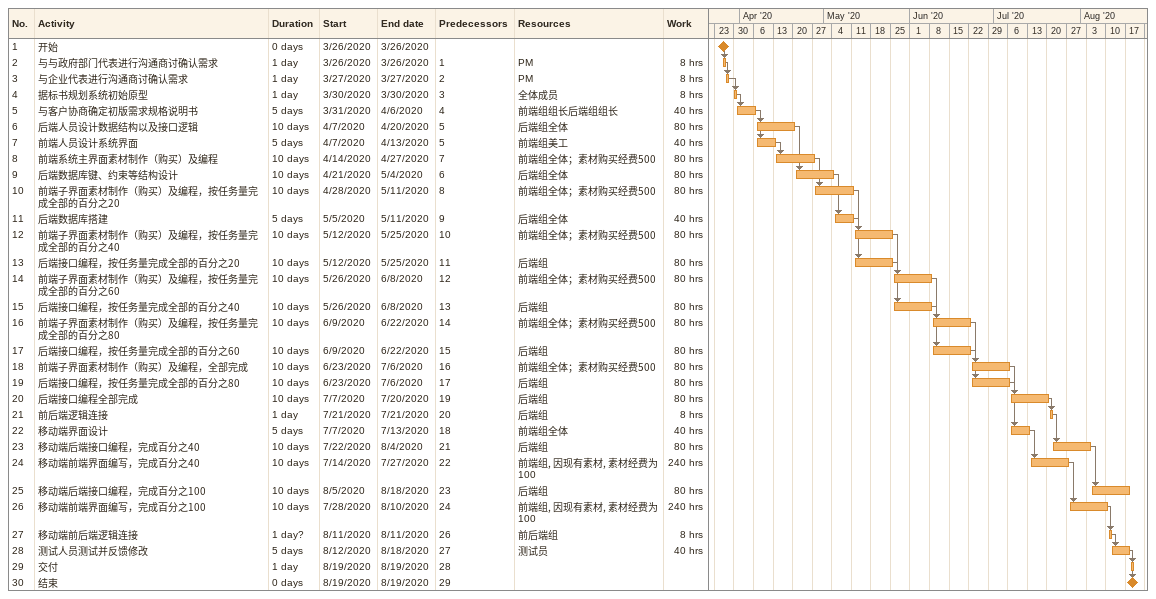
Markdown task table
| ID | Task | Duration | Start | Finish | Predecessors | Resources | Work (h) |
|---|---|---|---|---|---|---|---|
| 1 | 开始 | 0d | 2020-03-26 | 2020-03-26 |  |  |  |
| 2 | 与与政府部门代表进行沟通商讨确认需求 | 1d | 2020-03-26 | 2020-03-26 | 1 | PM | 8 |
| 3 | 与企业代表进行沟通商讨确认需求 | 1d | 2020-03-27 | 2020-03-27 | 2 | PM | 8 |
| 4 | 据标书规划系统初始原型 | 1d | 2020-03-30 | 2020-03-30 | 3 | 全体成员 | 8 |
| 5 | 与客户协商确定初版需求规格说明书 | 5d | 2020-03-31 | 2020-04-06 | 4 | 前端组组长后端组组长 | 40 |
| 6 | 后端人员设计数据结构以及接口逻辑 | 10d | 2020-04-07 | 2020-04-20 | 5 | 后端组全体 | 80 |
| 7 | 前端人员设计系统界面 | 5d | 2020-04-07 | 2020-04-13 | 5 | 前端组美工 | 40 |
| 8 | 前端系统主界面素材制作（购买）及编程 | 10d | 2020-04-14 | 2020-04-27 | 7 | 前端组全体；素材购买经费500 | 80 |
| 9 | 后端数据库键、约束等结构设计 | 10d | 2020-04-21 | 2020-05-04 | 6 | 后端组全体 | 80 |
| 10 | 前端子界面素材制作（购买）及编程，按任务量完成全部的百分之20 | 10d | 2020-04-28 | 2020-05-11 | 8 | 前端组全体；素材购买经费500 | 80 |
| 11 | 后端数据库搭建 | 5d | 2020-05-05 | 2020-05-11 | 9 | 后端组全体 | 40 |
| 12 | 前端子界面素材制作（购买）及编程，按任务量完成全部的百分之40 | 10d | 2020-05-12 | 2020-05-25 | 10 | 前端组全体；素材购买经费500 | 80 |
| 13 | 后端接口编程，按任务量完成全部的百分之20 | 10d | 2020-05-12 | 2020-05-25 | 11 | 后端组 | 80 |
| 14 | 前端子界面素材制作（购买）及编程，按任务量完成全部的百分之60 | 10d | 2020-05-26 | 2020-06-08 | 12 | 前端组全体；素材购买经费500 | 80 |
| 15 | 后端接口编程，按任务量完成全部的百分之40 | 10d | 2020-05-26 | 2020-06-08 | 13 | 后端组 | 80 |
| 16 | 前端子界面素材制作（购买）及编程，按任务量完成全部的百分之80 | 10d | 2020-06-09 | 2020-06-22 | 14 | 前端组全体；素材购买经费500 | 80 |
| 17 | 后端接口编程，按任务量完成全部的百分之60 | 10d | 2020-06-09 | 2020-06-22 | 15 | 后端组 | 80 |
| 18 | 前端子界面素材制作（购买）及编程，全部完成 | 10d | 2020-06-23 | 2020-07-06 | 16 | 前端组全体；素材购买经费500 | 80 |
| 19 | 后端接口编程，按任务量完成全部的百分之80 | 10d | 2020-06-23 | 2020-07-06 | 17 | 后端组 | 80 |
| 20 | 后端接口编程全部完成 | 10d | 2020-07-07 | 2020-07-20 | 19 | 后端组 | 80 |
| 21 | 前后端逻辑连接 | 1d | 2020-07-21 | 2020-07-21 | 20 | 后端组 | 8 |
| 22 | 移动端界面设计 | 5d | 2020-07-07 | 2020-07-13 | 18 | 前端组全体 | 40 |
| 23 | 移动端后端接口编程，完成百分之40 | 10d | 2020-07-22 | 2020-08-04 | 21 | 后端组 | 80 |
| 24 | 移动端前端界面编写，完成百分之40 | 10d | 2020-07-14 | 2020-07-27 | 22 | 前端组, 因现有素材, 素材经费为100 | 240 |
| 25 | 移动端后端接口编程，完成百分之100 | 10d | 2020-08-05 | 2020-08-18 | 23 | 后端组 | 80 |
| 26 | 移动端前端界面编写，完成百分之100 | 10d | 2020-07-28 | 2020-08-10 | 24 | 前端组, 因现有素材, 素材经费为100 | 240 |
| 27 | 移动端前后端逻辑连接 | 1d? | 2020-08-11 | 2020-08-11 | 26 | 前后端组 | 8 |
| 28 | 测试人员测试并反馈修改 | 5d | 2020-08-12 | 2020-08-18 | 27 | 测试员 | 40 |
| 29 | 交付 | 1d | 2020-08-19 | 2020-08-19 | 28 |  |  |
| 30 | 结束 | 0d | 2020-08-19 | 2020-08-19 | 29 |  |  |
